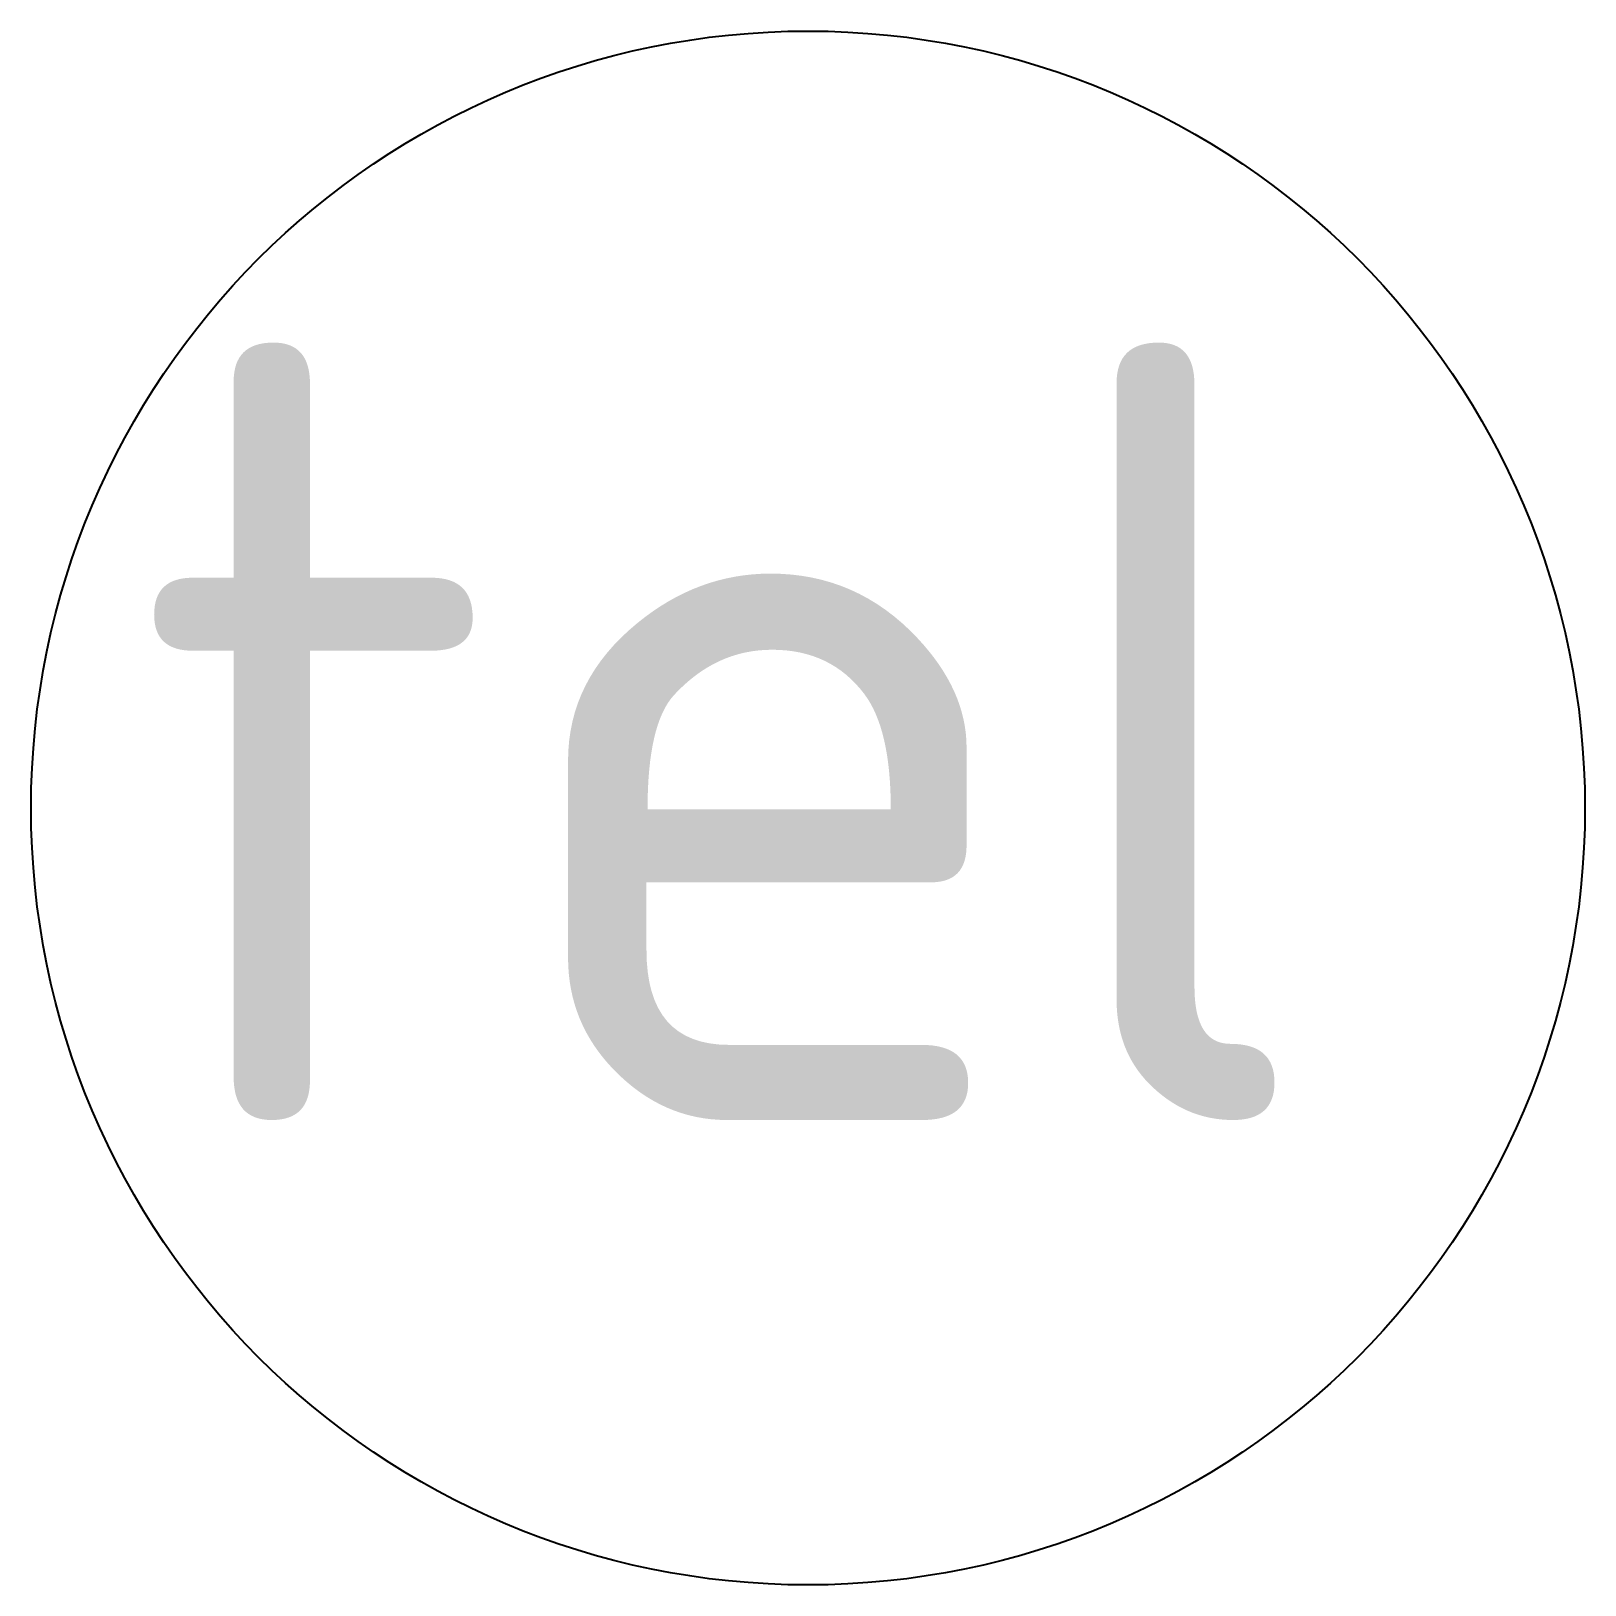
# Model space of a CAD drawing. Extents: x -0.75 to 0.75, y -0.75 to 0.75.
import ezdxf
from ezdxf.enums import TextEntityAlignment as Align

# ---------------------------------------------------------------- set-up
doc = ezdxf.new("R2010")
doc.units = 0
doc.styles.add('NLCS-ISO', font='NLCS-ISO.ttf')

msp = doc.modelspace()

# ---------------------------------------------------------------- linework, layer by layer
msp.add_circle((0, 0), 0.75)

# ---------------------------------------------------------------- texts
at = {"style": 'NLCS-ISO'}
msp.add_text('tel', height=0.75, dxfattribs=at).set_placement((-0.0802, 0.0738), align=Align.MIDDLE_CENTER)

doc.saveas('drawing.dxf')
